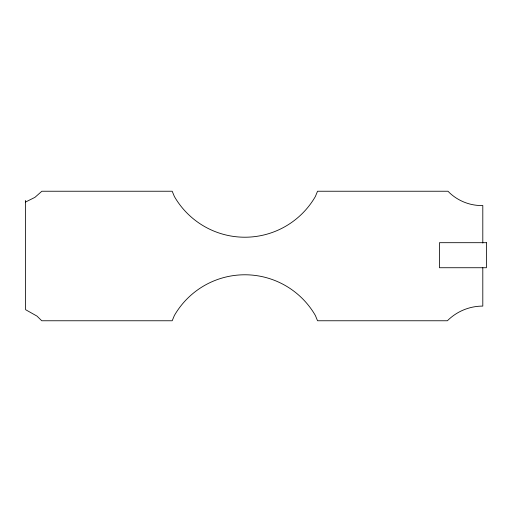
<?xml version="1.0" encoding="UTF-8"?>
<svg xmlns="http://www.w3.org/2000/svg" width="512" height="512" viewBox="0 0 512 512"><rect width="100%" height="100%" fill="white"/><g stroke="black" fill="none" stroke-linecap="round" stroke-linejoin="round"><path stroke-width="0.77" d="M25.6 202.01L34.918 197.37L41.862 191.238L172.192 191.238L174.381 196.518A81.395 81.395 0 0 0 315.366 196.518L317.549 191.238L447.974 191.238C456.832 200.525 469.971 205.984 482.803 205.504L482.803 243.027M482.803 267.77L482.803 306.093A50.093 50.093 0 0 0 447.379 320.762L317.549 320.762L315.366 315.482A81.395 81.395 0 0 0 174.381 315.482L172.192 320.762L41.754 320.762L36.998 316.109L25.6 309.696L25.6 200.442M486.4 242.688L439.443 242.688L439.443 267.731L486.4 267.731L486.4 242.688"/></g></svg>
